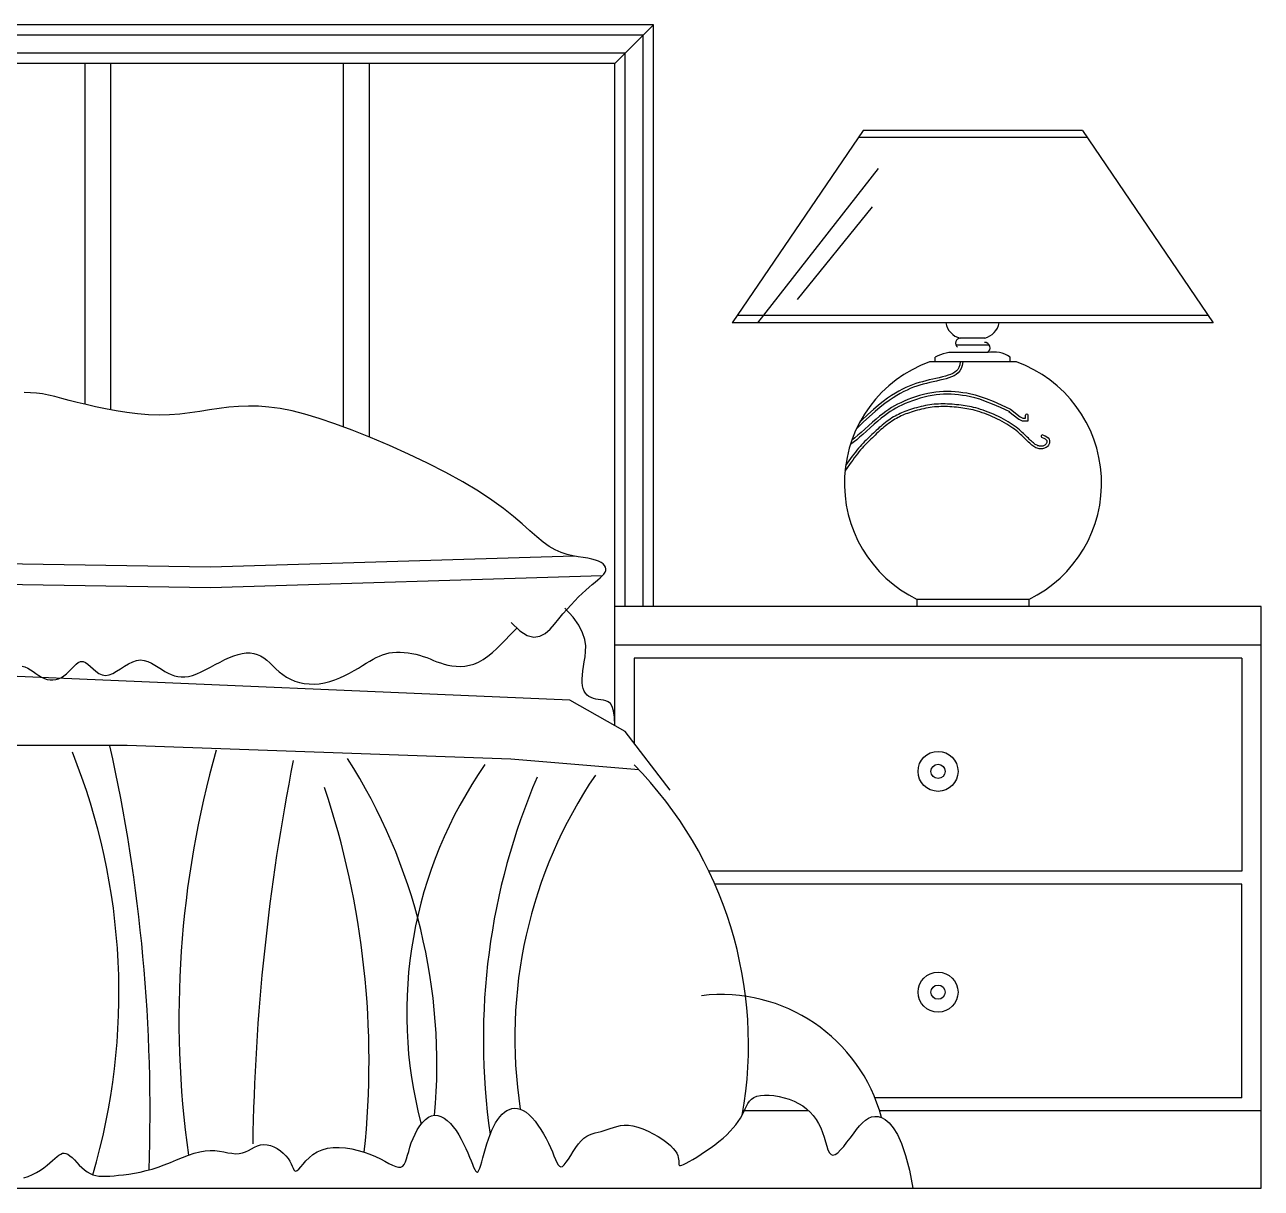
# Model space of a CAD drawing. Header units: inches. Extents: x 18.5 to 61, y 8.5 to 33.3.
# Drawn here: x 24.222 to 25.179, y 27.475 to 28.375 of the extents above; entities that cross this region are included whole.
import ezdxf

# ---------------------------------------------------------------- set-up
doc = ezdxf.new("R2010")
doc.units = ezdxf.units.IN
doc.header["$MEASUREMENT"] = 0
for name, color, linetype in [('02', 2, 'Continuous'), ('1', 1, 'Continuous'), ('4', 4, 'Continuous')]:
    doc.layers.add(name, color=color, linetype=linetype)

msp = doc.modelspace()

# ---------------------------------------------------------------- linework, layer by layer
at = {"layer": '02'}
for p, q in [((24.67856, 28.34451), (24.70856, 28.37451)), ((24.26856, 28.34451), (24.26856, 28.08091)), ((24.28856, 28.34451), (24.28856, 28.07657)), ((24.46856, 28.34451), (24.46856, 28.06345)), ((24.48856, 28.34451), (24.48856, 28.05565)), ((24.87063, 28.29279), (24.76928, 28.14394)), ((25.04025, 28.29279), (25.1414, 28.14394)), ((24.78918, 28.14394), (24.88242, 28.26335)), ((24.87771, 28.23361), (24.8196, 28.16201)), ((25.13758, 28.14956), (24.7731, 28.14956)), ((25.1414, 28.14394), (24.76928, 28.14394)), ((24.96479, 28.13202), (24.94564, 28.13202)), ((24.96828, 28.12653), (24.9424, 28.12653)), ((24.96696, 28.12091), (24.94372, 28.12091)), ((24.98916, 28.11374), (24.92203, 28.11374)), ((24.92639, 28.11374), (24.92639, 28.11729)), ((24.98429, 28.11374), (24.98429, 28.1174)), ((24.99866, 27.92994), (24.91253, 27.92994)), ((24.91253, 27.92451), (24.91253, 27.92994)), ((24.99866, 27.92994), (24.99866, 27.92451)), ((25.17856, 27.89451), (24.67856, 27.89451)), ((25.16356, 27.88451), (24.69356, 27.88451)), ((24.69356, 27.88451), (24.69356, 27.81868)), ((25.16356, 27.88451), (25.16356, 27.71976)), ((25.16356, 27.71976), (24.75135, 27.71976)), ((25.16356, 27.70976), (24.75594, 27.70976)), ((25.16356, 27.54451), (25.16356, 27.70976)), ((25.16356, 27.54451), (24.87968, 27.54451)), ((24.82846, 27.53451), (24.77772, 27.53451)), ((25.17856, 27.53451), (24.88329, 27.53451))]:
    msp.add_line(p, q, dxfattribs=at)
for points in [[(24.70056, 27.92451), (24.70056, 28.36651), (23.05656, 28.36651), (23.05656, 27.92451)], [(24.68656, 27.92451), (24.68656, 28.35251), (23.07056, 28.35251), (23.07056, 27.92451)], [(25.04025, 28.29279), (24.87063, 28.29279)], [(25.04407, 28.28718), (24.86681, 28.28718)], [(24.94783, 28.11374), (24.94731, 28.11096), (24.94651, 28.10865), (24.94546, 28.10675), (24.94417, 28.10521), (24.94266, 28.10396), (24.94095, 28.10294), (24.93905, 28.1021), (24.93698, 28.10137), (24.93476, 28.1007), (24.93241, 28.10008), (24.92996, 28.09948), (24.92744, 28.0989), (24.92486, 28.09831), (24.92226, 28.09772), (24.91967, 28.09709), (24.91709, 28.09643), (24.91457, 28.09572), (24.91207, 28.09493), (24.90958, 28.09405), (24.90709, 28.09307), (24.90456, 28.09197), (24.90199, 28.09073), (24.89934, 28.08933), (24.8966, 28.08776), (24.89374, 28.08599), (24.8907, 28.08394), (24.88743, 28.08155), (24.88386, 28.07874), (24.87993, 28.07542), (24.87557, 28.07153), (24.87072, 28.06697), (24.86533, 28.06169)], [(24.94573, 28.11374), (24.94531, 28.11149), (24.94462, 28.10949), (24.94375, 28.10792), (24.94271, 28.10668), (24.94147, 28.10565), (24.94, 28.10478), (24.93829, 28.10402), (24.93634, 28.10333), (24.9342, 28.10269), (24.9319, 28.10207), (24.92949, 28.10148), (24.92698, 28.1009), (24.92441, 28.10032), (24.92179, 28.09972), (24.91917, 28.09909), (24.91656, 28.09842), (24.91398, 28.09769), (24.91142, 28.09688), (24.90887, 28.09598), (24.9063, 28.09498), (24.9037, 28.09384), (24.90106, 28.09257), (24.89834, 28.09114), (24.89554, 28.08953), (24.89262, 28.08772), (24.88952, 28.08563), (24.88619, 28.08319), (24.88256, 28.08034), (24.87858, 28.07698), (24.87418, 28.07305), (24.8693, 28.06846), (24.86817, 28.06735)], [(24.59845, 27.91221), (24.60505, 27.90575), (24.61087, 27.9021), (24.61602, 27.90084), (24.6206, 27.90152), (24.6247, 27.9037), (24.62844, 27.90695), (24.63192, 27.91082), (24.63522, 27.91488), (24.63845, 27.91877), (24.64161, 27.92241), (24.64469, 27.9258), (24.64768, 27.92897), (24.65058, 27.9319), (24.65337, 27.93461), (24.65606, 27.9371), (24.65863, 27.93938), (24.66107, 27.94145), (24.66334, 27.94334), (24.66542, 27.94507), (24.66726, 27.94667), (24.66884, 27.94817), (24.6701, 27.94959), (24.67102, 27.95096), (24.67156, 27.9523), (24.67168, 27.95363), (24.67139, 27.95494), (24.67068, 27.95621), (24.66955, 27.95742), (24.668, 27.95854), (24.66604, 27.95956), (24.66366, 27.96046), (24.66086, 27.9612), (24.65765, 27.96181), (24.65407, 27.96236), (24.65018, 27.96297), (24.64603, 27.96377), (24.64168, 27.96485), (24.63716, 27.96634), (24.63254, 27.96835), (24.62787, 27.971), (24.62315, 27.97437), (24.61824, 27.97844), (24.61291, 27.98312), (24.60697, 27.98837), (24.60022, 27.99413), (24.59245, 28.00032), (24.58346, 28.00688), (24.57304, 28.01376), (24.56108, 28.02088), (24.54786, 28.02811), (24.53372, 28.0353), (24.51904, 28.04232), (24.50417, 28.04903), (24.48947, 28.05529), (24.47531, 28.06095), (24.46204, 28.06587), (24.44993, 28.06996), (24.43893, 28.07322), (24.42888, 28.07574), (24.41963, 28.07757), (24.41103, 28.07877), (24.40292, 28.0794), (24.39516, 28.07954), (24.38759, 28.07924), (24.38008, 28.07857), (24.37259, 28.07763), (24.36507, 28.07654), (24.3575, 28.07539), (24.34985, 28.07432), (24.34208, 28.07341), (24.33417, 28.07279), (24.32607, 28.07256), (24.31779, 28.07279), (24.30941, 28.07346), (24.30103, 28.07448), (24.29275, 28.07578), (24.28468, 28.0773), (24.27693, 28.07894), (24.26959, 28.08065), (24.26277, 28.08235), (24.25655, 28.08398), (24.25085, 28.08548), (24.24556, 28.08682), (24.24059, 28.08798), (24.23583, 28.0889), (24.23118, 28.08956), (24.22652, 28.08991), (24.22176, 28.08993)], [(24.98486, 28.07691), (24.97763, 28.0803), (24.97143, 28.08301), (24.9661, 28.08512), (24.96151, 28.08674), (24.95752, 28.08793), (24.95398, 28.08879), (24.95076, 28.08941), (24.94771, 28.08987), (24.94471, 28.09023), (24.94173, 28.09052), (24.93876, 28.0907), (24.9358, 28.09079), (24.93282, 28.09075), (24.92981, 28.09059), (24.92678, 28.09029), (24.9237, 28.08984), (24.92057, 28.08924), (24.91742, 28.0885), (24.91427, 28.08763), (24.91116, 28.08667), (24.90812, 28.08562), (24.90518, 28.0845), (24.90237, 28.08335), (24.89972, 28.08216), (24.89725, 28.08097), (24.89492, 28.07973), (24.89267, 28.07841), (24.89045, 28.07698), (24.8882, 28.07541), (24.88586, 28.07365), (24.88339, 28.07168), (24.88072, 28.06946), (24.87783, 28.06697), (24.87483, 28.06434), (24.87184, 28.0617), (24.86901, 28.05918), (24.86646, 28.05693), (24.86432, 28.05507), (24.86274, 28.05376), (24.86185, 28.05312)], [(25.00918, 28.05514), (25.0105, 28.05463), (25.01147, 28.05409), (25.01216, 28.05354), (25.01258, 28.05299), (25.01279, 28.05244), (25.01282, 28.0519), (25.01271, 28.05138), (25.0125, 28.05088), (25.01222, 28.05043), (25.01189, 28.05001), (25.0115, 28.04963), (25.01106, 28.0493), (25.01059, 28.04902), (25.01007, 28.04879), (25.00953, 28.04862), (25.00896, 28.04851), (25.00837, 28.04846), (25.00776, 28.04847), (25.00713, 28.04854), (25.00649, 28.04869), (25.00582, 28.0489), (25.00515, 28.04918), (25.00446, 28.04952), (25.00376, 28.04994), (25.00305, 28.05044), (25.00233, 28.05099), (25.00159, 28.05162), (25.00083, 28.05229), (25.00005, 28.05302), (24.99925, 28.0538), (24.99842, 28.05462), (24.99757, 28.05547), (24.99668, 28.05636), (24.99575, 28.05727), (24.99478, 28.05821), (24.99375, 28.05917), (24.99266, 28.06016), (24.9915, 28.06116), (24.99026, 28.06218), (24.98894, 28.06321), (24.98752, 28.06425), (24.98602, 28.06529), (24.98443, 28.06634), (24.98277, 28.06738), (24.98103, 28.06841), (24.97923, 28.06942), (24.97736, 28.07042), (24.97544, 28.07139), (24.97347, 28.07232), (24.97146, 28.07322), (24.96943, 28.07408), (24.9674, 28.07489), (24.96539, 28.07566), (24.96341, 28.07636), (24.96148, 28.077), (24.95962, 28.07758), (24.95783, 28.07808), (24.95611, 28.07852), (24.95445, 28.0789), (24.95281, 28.07923), (24.9512, 28.07952), (24.9496, 28.07978), (24.94798, 28.08001), (24.94634, 28.08023), (24.94466, 28.08043), (24.94295, 28.08062), (24.94121, 28.08079), (24.93946, 28.08093), (24.93769, 28.08105), (24.93592, 28.08114), (24.93415, 28.0812), (24.9324, 28.08122), (24.93067, 28.0812), (24.92895, 28.08114), (24.92725, 28.08104), (24.92556, 28.08089), (24.92387, 28.0807), (24.92218, 28.08048), (24.92049, 28.08021), (24.91879, 28.0799), (24.91709, 28.07954), (24.91539, 28.07916), (24.91369, 28.07874), (24.91202, 28.07829), (24.91038, 28.07783), (24.90878, 28.07735), (24.90723, 28.07686), (24.90574, 28.07636), (24.90432, 28.07586), (24.90297, 28.07536), (24.90166, 28.07484), (24.90039, 28.0743), (24.89914, 28.07374), (24.89791, 28.07314), (24.89669, 28.07251), (24.89545, 28.07183), (24.8942, 28.0711), (24.89293, 28.07032), (24.89165, 28.0695), (24.89038, 28.06864), (24.8891, 28.06774), (24.88784, 28.06681), (24.8866, 28.06585), (24.88538, 28.06486), (24.88419, 28.06386), (24.88303, 28.06284), (24.88189, 28.0618), (24.88076, 28.06075), (24.87965, 28.05969), (24.87854, 28.05862), (24.87743, 28.05754), (24.87631, 28.05647), (24.87519, 28.05539), (24.87405, 28.0543), (24.8729, 28.05319), (24.87175, 28.05204), (24.87058, 28.05086), (24.8694, 28.04963), (24.86822, 28.04833), (24.86702, 28.04696), (24.86581, 28.04551), (24.86459, 28.04398), (24.86336, 28.04239), (24.86213, 28.04073), (24.86088, 28.03901), (24.85962, 28.03724), (24.85836, 28.03543), (24.85709, 28.03358)], [(24.98398, 28.07505), (24.97678, 28.07842), (24.97064, 28.08111), (24.96538, 28.0832), (24.96088, 28.08478), (24.95698, 28.08594), (24.95354, 28.08678), (24.95041, 28.08738), (24.94743, 28.08783), (24.94448, 28.08819), (24.94157, 28.08846), (24.93867, 28.08865), (24.93578, 28.08873), (24.93288, 28.08869), (24.92997, 28.08854), (24.92703, 28.08824), (24.92404, 28.08781), (24.921, 28.08722), (24.91793, 28.0865), (24.91485, 28.08565), (24.9118, 28.08471), (24.90882, 28.08368), (24.90594, 28.08259), (24.90318, 28.08145), (24.90059, 28.0803), (24.89819, 28.07913), (24.89593, 28.07793), (24.89375, 28.07666), (24.8916, 28.07527), (24.88941, 28.07374), (24.88712, 28.07203), (24.88469, 28.07009), (24.88205, 28.06788), (24.87918, 28.06542), (24.87619, 28.0628), (24.87321, 28.06016), (24.87037, 28.05764), (24.86781, 28.05538), (24.86566, 28.0535), (24.864, 28.05213), (24.86074, 28.0498)], [(25.00993, 28.05706), (25.01137, 28.0565), (25.01262, 28.05581), (25.01364, 28.055), (25.0144, 28.054), (25.01483, 28.05287), (25.01489, 28.05174), (25.01469, 28.05075), (25.01434, 28.04994), (25.01391, 28.04924), (25.01341, 28.04862), (25.01284, 28.04807), (25.01221, 28.04759), (25.01153, 28.04719), (25.01081, 28.04687), (25.01004, 28.04662), (25.00925, 28.04647), (25.00844, 28.0464), (25.00761, 28.04641), (25.00678, 28.04651), (25.00595, 28.0467), (25.00512, 28.04696), (25.00429, 28.0473), (25.00347, 28.04772), (25.00265, 28.04821), (25.00184, 28.04877), (25.00104, 28.04939), (25.00024, 28.05006), (24.99944, 28.05077), (24.99863, 28.05153), (24.99781, 28.05233), (24.99697, 28.05316), (24.99611, 28.05401), (24.99523, 28.05489), (24.99431, 28.0558), (24.99336, 28.05672), (24.99236, 28.05766), (24.9913, 28.05861), (24.99017, 28.05958), (24.98897, 28.06057), (24.98769, 28.06156), (24.98632, 28.06257), (24.98486, 28.06359), (24.98332, 28.06461), (24.9817, 28.06562), (24.98, 28.06663), (24.97824, 28.06762), (24.97642, 28.06859), (24.97453, 28.06954), (24.9726, 28.07045), (24.97063, 28.07134), (24.96865, 28.07218), (24.96666, 28.07298), (24.96468, 28.07372), (24.96274, 28.07441), (24.96085, 28.07504), (24.95904, 28.0756), (24.9573, 28.07609), (24.95563, 28.07652), (24.95401, 28.07689), (24.95243, 28.07721), (24.95086, 28.07749), (24.94929, 28.07775), (24.9477, 28.07797), (24.94609, 28.07818), (24.94443, 28.07838), (24.94274, 28.07857), (24.94103, 28.07873), (24.9393, 28.07888), (24.93756, 28.079), (24.93583, 28.07909), (24.93411, 28.07914), (24.9324, 28.07916), (24.93072, 28.07914), (24.92905, 28.07908), (24.9274, 28.07898), (24.92576, 28.07884), (24.92412, 28.07866), (24.92248, 28.07844), (24.92084, 28.07818), (24.91919, 28.07787), (24.91753, 28.07753), (24.91586, 28.07715), (24.9142, 28.07674), (24.91256, 28.07631), (24.91095, 28.07585), (24.90938, 28.07538), (24.90786, 28.0749), (24.90641, 28.07441), (24.90502, 28.07392), (24.9037, 28.07343), (24.90244, 28.07293), (24.90121, 28.07241), (24.90002, 28.07187), (24.89884, 28.0713), (24.89766, 28.07069), (24.89646, 28.07004), (24.89525, 28.06933), (24.89402, 28.06858), (24.89279, 28.06778), (24.89155, 28.06694), (24.89031, 28.06607), (24.88908, 28.06516), (24.88788, 28.06423), (24.88669, 28.06328), (24.88554, 28.0623), (24.8844, 28.0613), (24.88329, 28.06028), (24.88218, 28.05925), (24.88107, 28.0582), (24.87997, 28.05714), (24.87886, 28.05606), (24.87774, 28.05498), (24.87661, 28.0539), (24.87548, 28.05281), (24.87434, 28.05171), (24.8732, 28.05059), (24.87206, 28.04943), (24.87091, 28.04822), (24.86975, 28.04696), (24.86858, 28.04562), (24.8674, 28.04421), (24.86621, 28.04271), (24.865, 28.04115), (24.86378, 28.03951), (24.86255, 28.03781), (24.86131, 28.03606), (24.86005, 28.03426), (24.85658, 28.0292)], [(24.98327, 28.07544), (24.99111, 28.06937), (24.99374, 28.0682), (24.99823, 28.0682), (24.99823, 28.07248)], [(24.98453, 28.07707), (24.99218, 28.07115), (24.99417, 28.07026), (24.99617, 28.07026), (24.99617, 28.07248)], [(24.64705, 27.96357), (24.36575, 27.95497), (24.02606, 27.96031), (23.90837, 27.96031)], [(24.66887, 27.94821), (24.36575, 27.93893), (24.02606, 27.94428), (23.9164, 27.94428)], [(24.67856, 27.83239), (24.67832, 27.83888), (24.67763, 27.84374), (24.67656, 27.84719), (24.67517, 27.8495), (24.67354, 27.8509), (24.67172, 27.85166), (24.66977, 27.85201), (24.66778, 27.85221), (24.66579, 27.85246), (24.66384, 27.85283), (24.66196, 27.85335), (24.6602, 27.85404), (24.65858, 27.85493), (24.65713, 27.85605), (24.65589, 27.85741), (24.65489, 27.85905), (24.65416, 27.86099), (24.65368, 27.86322), (24.65343, 27.86572), (24.65339, 27.86848), (24.65354, 27.87149), (24.65385, 27.87472), (24.65431, 27.87818), (24.65489, 27.88183), (24.65553, 27.88569), (24.656, 27.88979), (24.65603, 27.89421), (24.65533, 27.89901), (24.65365, 27.90425), (24.65071, 27.90999), (24.64623, 27.91629), (24.63995, 27.92323)], [(24.22005, 27.87838), (24.22228, 27.87785), (24.22446, 27.87689), (24.22661, 27.87563), (24.22873, 27.87418), (24.23085, 27.87266), (24.23298, 27.87119), (24.23513, 27.8699), (24.23733, 27.86888), (24.23954, 27.86816), (24.24177, 27.86775), (24.24399, 27.86767), (24.2462, 27.86792), (24.24836, 27.86852), (24.25047, 27.86947), (24.25252, 27.87079), (24.25449, 27.87245), (24.25638, 27.87434), (24.25823, 27.87631), (24.26004, 27.87819), (24.26183, 27.87985), (24.26361, 27.88112), (24.26541, 27.88186), (24.26723, 27.88192), (24.26909, 27.88121), (24.27101, 27.87988), (24.27301, 27.87815), (24.27509, 27.87624), (24.27727, 27.87438), (24.27958, 27.87278), (24.28202, 27.87166), (24.28462, 27.87123), (24.28737, 27.87166), (24.29026, 27.87279), (24.29325, 27.87443), (24.29632, 27.87635), (24.29943, 27.87837), (24.30254, 27.88025), (24.30564, 27.8818), (24.30869, 27.88281), (24.31166, 27.88313), (24.31455, 27.88281), (24.31736, 27.88198), (24.32011, 27.88075), (24.3228, 27.87926), (24.32543, 27.87761), (24.328, 27.87594), (24.33053, 27.87435), (24.33302, 27.87296), (24.3355, 27.8718), (24.33801, 27.8709), (24.34056, 27.87029), (24.3432, 27.86999), (24.34595, 27.87003), (24.34885, 27.87043), (24.35193, 27.87123), (24.3552, 27.87243), (24.35864, 27.87395), (24.36221, 27.87572), (24.36586, 27.87764), (24.36955, 27.87961), (24.37324, 27.88157), (24.37689, 27.88341), (24.38046, 27.88504), (24.38391, 27.88639), (24.38723, 27.88744), (24.39043, 27.88816), (24.3935, 27.88855), (24.39644, 27.88858), (24.39927, 27.88823), (24.40196, 27.88751), (24.40453, 27.88638), (24.40698, 27.88485), (24.40936, 27.88299), (24.4117, 27.88089), (24.41406, 27.87864), (24.41648, 27.87632), (24.41901, 27.87404), (24.4217, 27.87187), (24.42459, 27.8699), (24.42772, 27.86821), (24.43107, 27.86682), (24.43461, 27.86575), (24.4383, 27.865), (24.44212, 27.86458), (24.44603, 27.86451), (24.45001, 27.86479), (24.45401, 27.86544), (24.45802, 27.86645), (24.462, 27.86778), (24.46591, 27.86936), (24.46973, 27.87112), (24.47342, 27.87301), (24.47696, 27.87496), (24.48031, 27.87691), (24.48343, 27.8788), (24.48633, 27.88058), (24.48902, 27.88221), (24.49157, 27.88371), (24.49402, 27.88504), (24.49643, 27.88621), (24.49886, 27.8872), (24.50134, 27.888), (24.50394, 27.8886), (24.50669, 27.889), (24.50958, 27.8892), (24.51255, 27.88921), (24.51559, 27.88905), (24.51864, 27.88872), (24.52168, 27.88823), (24.52467, 27.88759), (24.52757, 27.88682), (24.53035, 27.88593), (24.53305, 27.88495), (24.53569, 27.88392), (24.53832, 27.88287), (24.54097, 27.88184), (24.54368, 27.88087), (24.54648, 27.88), (24.54941, 27.87925), (24.5525, 27.87867), (24.55573, 27.87831), (24.55908, 27.87822), (24.56253, 27.87844), (24.56606, 27.87903), (24.56963, 27.88003), (24.57323, 27.8815), (24.57683, 27.88348), (24.58041, 27.88599), (24.58394, 27.88893), (24.58739, 27.89215), (24.59074, 27.8955), (24.59397, 27.89885), (24.59703, 27.90206), (24.59991, 27.90499), (24.60258, 27.90749)], [(24.72125, 27.78251), (24.68648, 27.82794), (24.64368, 27.85199), (24.21038, 27.8707), (23.89209, 27.8707), (23.44542, 27.86268), (23.1619, 27.84665), (23.11108, 27.83328), (23.08701, 27.81992)], [(23.05224, 27.77182), (23.13248, 27.80389), (23.66207, 27.81992), (23.89477, 27.81725), (24.30132, 27.81725), (24.59821, 27.80656), (24.69718, 27.79854)], [(24.2214, 27.48257), (24.22493, 27.48365), (24.22825, 27.48504), (24.23136, 27.48667), (24.23426, 27.48847), (24.23695, 27.49038), (24.23942, 27.49231), (24.24167, 27.4942), (24.2437, 27.49599), (24.24551, 27.49761), (24.24713, 27.49901), (24.24862, 27.50016), (24.25001, 27.50102), (24.25135, 27.50156), (24.25269, 27.50173), (24.25406, 27.50149), (24.25552, 27.50082), (24.25709, 27.49969), (24.25877, 27.49819), (24.26056, 27.49642), (24.26243, 27.49448), (24.26438, 27.49248), (24.2664, 27.49052), (24.26846, 27.4887), (24.27056, 27.48713), (24.27269, 27.48589), (24.27489, 27.48497), (24.27717, 27.48434), (24.27959, 27.48395), (24.28217, 27.48377), (24.28495, 27.48377), (24.28796, 27.48392), (24.29124, 27.48418), (24.29481, 27.48452), (24.29865, 27.48496), (24.30272, 27.48553), (24.30699, 27.48623), (24.31142, 27.48709), (24.31598, 27.48814), (24.32064, 27.4894), (24.32535, 27.49089), (24.3301, 27.49261), (24.33483, 27.49448), (24.33954, 27.49641), (24.34419, 27.4983), (24.34875, 27.50005), (24.35319, 27.50157), (24.35749, 27.50275), (24.36161, 27.5035), (24.36554, 27.50376), (24.36928, 27.50362), (24.37282, 27.5032), (24.37619, 27.50263), (24.37937, 27.50204), (24.38239, 27.50154), (24.38524, 27.50127), (24.38794, 27.50136), (24.39049, 27.50188), (24.39292, 27.50275), (24.39527, 27.50385), (24.39757, 27.50505), (24.39986, 27.50622), (24.40218, 27.50724), (24.40455, 27.50799), (24.40701, 27.50833), (24.40958, 27.50818), (24.41221, 27.50756), (24.41485, 27.50654), (24.41742, 27.50518), (24.41986, 27.50354), (24.42212, 27.50169), (24.42412, 27.49969), (24.42581, 27.4976), (24.42715, 27.49549), (24.42819, 27.49345), (24.42901, 27.49158), (24.4297, 27.48998), (24.43035, 27.48875), (24.43102, 27.48798), (24.43181, 27.48776), (24.43279, 27.48821), (24.43404, 27.48936), (24.43559, 27.4911), (24.43745, 27.49325), (24.43964, 27.49565), (24.44219, 27.49813), (24.44511, 27.50051), (24.44842, 27.50263), (24.45213, 27.50431), (24.45626, 27.50542), (24.46072, 27.50599), (24.46542, 27.50606), (24.47026, 27.50568), (24.47516, 27.50492), (24.48001, 27.50382), (24.48472, 27.50243), (24.4892, 27.50082), (24.49337, 27.49904), (24.4972, 27.49719), (24.50071, 27.49539), (24.50387, 27.49374), (24.5067, 27.49236), (24.50918, 27.49135), (24.51132, 27.49082), (24.5131, 27.49089), (24.51455, 27.49163), (24.51572, 27.49299), (24.51669, 27.4949), (24.51754, 27.49726), (24.51833, 27.50001), (24.51915, 27.50304), (24.52007, 27.50629), (24.52116, 27.50968), (24.52249, 27.51311), (24.52405, 27.51649), (24.52581, 27.51974), (24.52774, 27.52276), (24.52983, 27.52545), (24.53204, 27.52772), (24.53435, 27.52947), (24.53674, 27.53061), (24.53918, 27.53107), (24.54165, 27.53088), (24.54412, 27.53009), (24.54658, 27.52876), (24.549, 27.52694), (24.55136, 27.52468), (24.55364, 27.52204), (24.55581, 27.51907), (24.55786, 27.51583), (24.55979, 27.5124), (24.56158, 27.50887), (24.56323, 27.50535), (24.56475, 27.50191), (24.56612, 27.49865), (24.56735, 27.49566), (24.56844, 27.49304), (24.56937, 27.49085), (24.57019, 27.48914), (24.57091, 27.48793), (24.57156, 27.48723), (24.57217, 27.48708), (24.57278, 27.48749), (24.57341, 27.48848), (24.57408, 27.49008), (24.57482, 27.49229), (24.57564, 27.49502), (24.57653, 27.49816), (24.5775, 27.50159), (24.57855, 27.50521), (24.57967, 27.50892), (24.58086, 27.51259), (24.58214, 27.51612), (24.58348, 27.51941), (24.58491, 27.52244), (24.5864, 27.52521), (24.58798, 27.52769), (24.58963, 27.52988), (24.59135, 27.53178), (24.59315, 27.53337), (24.59503, 27.53463), (24.59698, 27.53557), (24.599, 27.53617), (24.60108, 27.5364), (24.60322, 27.53624), (24.60541, 27.53569), (24.60764, 27.53471), (24.60992, 27.53329), (24.61222, 27.53141), (24.61454, 27.52907), (24.61686, 27.52634), (24.61914, 27.52328), (24.62135, 27.51997), (24.62346, 27.51651), (24.62544, 27.51296), (24.62725, 27.5094), (24.62887, 27.50592), (24.63028, 27.50259), (24.63151, 27.4995), (24.63261, 27.49676), (24.63364, 27.49445), (24.63464, 27.49266), (24.63567, 27.4915), (24.63677, 27.49106), (24.638, 27.49143), (24.6394, 27.49265), (24.64095, 27.49461), (24.64264, 27.4971), (24.64445, 27.49995), (24.64636, 27.50297), (24.64835, 27.50599), (24.65041, 27.50883), (24.65251, 27.51129), (24.65464, 27.51324), (24.65679, 27.51473), (24.65897, 27.51585), (24.66117, 27.51669), (24.6634, 27.51734), (24.66565, 27.51789), (24.66793, 27.51844), (24.67024, 27.51907), (24.67257, 27.51985), (24.67497, 27.52071), (24.67746, 27.52158), (24.68007, 27.52236), (24.68286, 27.52296), (24.68584, 27.5233), (24.68905, 27.52328), (24.69253, 27.52283), (24.69629, 27.52187), (24.70024, 27.52047), (24.70426, 27.51872), (24.70824, 27.51669), (24.71208, 27.51447), (24.71565, 27.51215), (24.71884, 27.5098), (24.72154, 27.50753), (24.72367, 27.50539), (24.72527, 27.5034), (24.72641, 27.50157), (24.72718, 27.49988), (24.72765, 27.49835), (24.72788, 27.49696), (24.72797, 27.49573), (24.72799, 27.49465), (24.728, 27.49372), (24.72807, 27.49297), (24.72828, 27.49243), (24.72869, 27.49213), (24.72936, 27.49209), (24.73036, 27.49235), (24.73176, 27.49292), (24.73363, 27.49384), (24.73599, 27.49513), (24.73878, 27.49675), (24.74191, 27.49865), (24.74528, 27.50079), (24.74878, 27.50311), (24.75232, 27.50558), (24.75581, 27.50814), (24.75914, 27.51075), (24.76224, 27.51337), (24.76509, 27.51597), (24.76769, 27.51857), (24.77005, 27.52115), (24.77218, 27.5237), (24.77406, 27.52622), (24.77572, 27.52871), (24.77714, 27.53115), (24.77835, 27.53353), (24.77943, 27.53583), (24.78047, 27.538), (24.78157, 27.54), (24.78282, 27.54181), (24.78432, 27.54337), (24.78615, 27.54466), (24.78842, 27.54564), (24.79119, 27.54627), (24.79438, 27.54656), (24.79792, 27.54652), (24.80168, 27.54617), (24.80559, 27.54552), (24.80953, 27.54458), (24.81342, 27.54336), (24.81716, 27.54188), (24.82066, 27.54015), (24.82391, 27.53816), (24.82689, 27.53593), (24.82962, 27.53346), (24.83208, 27.53075), (24.83427, 27.5278), (24.83619, 27.52462), (24.83784, 27.52122), (24.83923, 27.51761), (24.84041, 27.51394), (24.84145, 27.51038), (24.84244, 27.50709), (24.84344, 27.50425), (24.84453, 27.50201), (24.84577, 27.50054), (24.84724, 27.50001), (24.849, 27.50054), (24.851, 27.50199), (24.85321, 27.50418), (24.85557, 27.50693), (24.85803, 27.51005), (24.86054, 27.51337), (24.86305, 27.51671), (24.86551, 27.51987), (24.86788, 27.52271), (24.87019, 27.52515), (24.87248, 27.52716), (24.87478, 27.52868), (24.87712, 27.52968), (24.87956, 27.53012), (24.88212, 27.52995), (24.88485, 27.52913), (24.88776, 27.52758), (24.89082, 27.52507), (24.89397, 27.52132), (24.89716, 27.51607), (24.90033, 27.50903), (24.90343, 27.49994), (24.9064, 27.48852), (24.90919, 27.47451)]]:
    msp.add_lwpolyline(points, dxfattribs=at)
for centre, radius in [((24.92856, 27.79697), 0.01548), ((24.92856, 27.79697), 0.00548), ((24.92856, 27.62621), 0.01548), ((24.92856, 27.62621), 0.00548)]:
    msp.add_circle(centre, radius, dxfattribs=at)
for centre, radius, start, end in [((24.94952, 28.1468), 0.01528, 190.78189, 255.29491), ((24.96045, 28.14723), 0.01582, 285.92358, 347.99962), ((24.94585, 28.12819), 0.00383, 89.44087, 234.62622), ((24.96444, 28.12447), 0.00436, 305.24659, 90.63131), ((24.94042, 28.09341), 0.0277, 83.14812, 120.42283), ((24.97146, 28.09859), 0.02277, 55.71226, 101.41533), ((24.95599, 28.01984), 0.09985, 109.88528, 244.19509), ((24.9552, 28.01984), 0.09985, 295.80491, 70.11472), ((24.9972, 28.07236), 0.00104, 6.6106, 173.3894), ((25.00941, 28.05616), 0.00104, 59.77467, 257.66965), ((23.02393, 27.53456), 1.29519, 357.9739, 12.58156), ((25.10615, 27.60564), 0.76473, 164.22975, 187.93584), ((23.79467, 27.62548), 0.50035, 343.69111, 21.87014), ((26.05614, 27.48382), 1.65779, 168.81401, 179.13526), ((24.10174, 27.57039), 0.43921, 354.86403, 32.60182), ((24.85285, 27.61005), 0.33527, 145.03236, 194.85439), ((24.96397, 27.59083), 0.36278, 145.91391, 188.74345), ((24.47242, 27.58555), 0.30953, 349.87726, 44.4044), ((23.82225, 27.57301), 0.66622, 353.91889, 18.5078), ((25.09344, 27.58963), 0.51657, 156.87125, 188.18204), ((24.76089, 27.49607), 0.12829, 14.93334, 96.7925)]:
    msp.add_arc(centre, radius, start, end, dxfattribs=at)
at = {"layer": '1'}
msp.add_line((22.57856, 27.47451), (25.17856, 27.47451), dxfattribs=at)
at = {"layer": '4'}
for p, q in [((24.67856, 27.83239), (24.67856, 28.34451)), ((25.17856, 27.92451), (24.67856, 27.92451)), ((25.17856, 27.47451), (25.17856, 27.92451))]:
    msp.add_line(p, q, dxfattribs=at)
for points in [[(24.70856, 27.92451), (24.70856, 28.37451), (23.04856, 28.37451), (23.04856, 27.92451)], [(24.67856, 28.34451), (23.07856, 28.34451)]]:
    msp.add_lwpolyline(points, dxfattribs=at)

doc.saveas('drawing.dxf')
